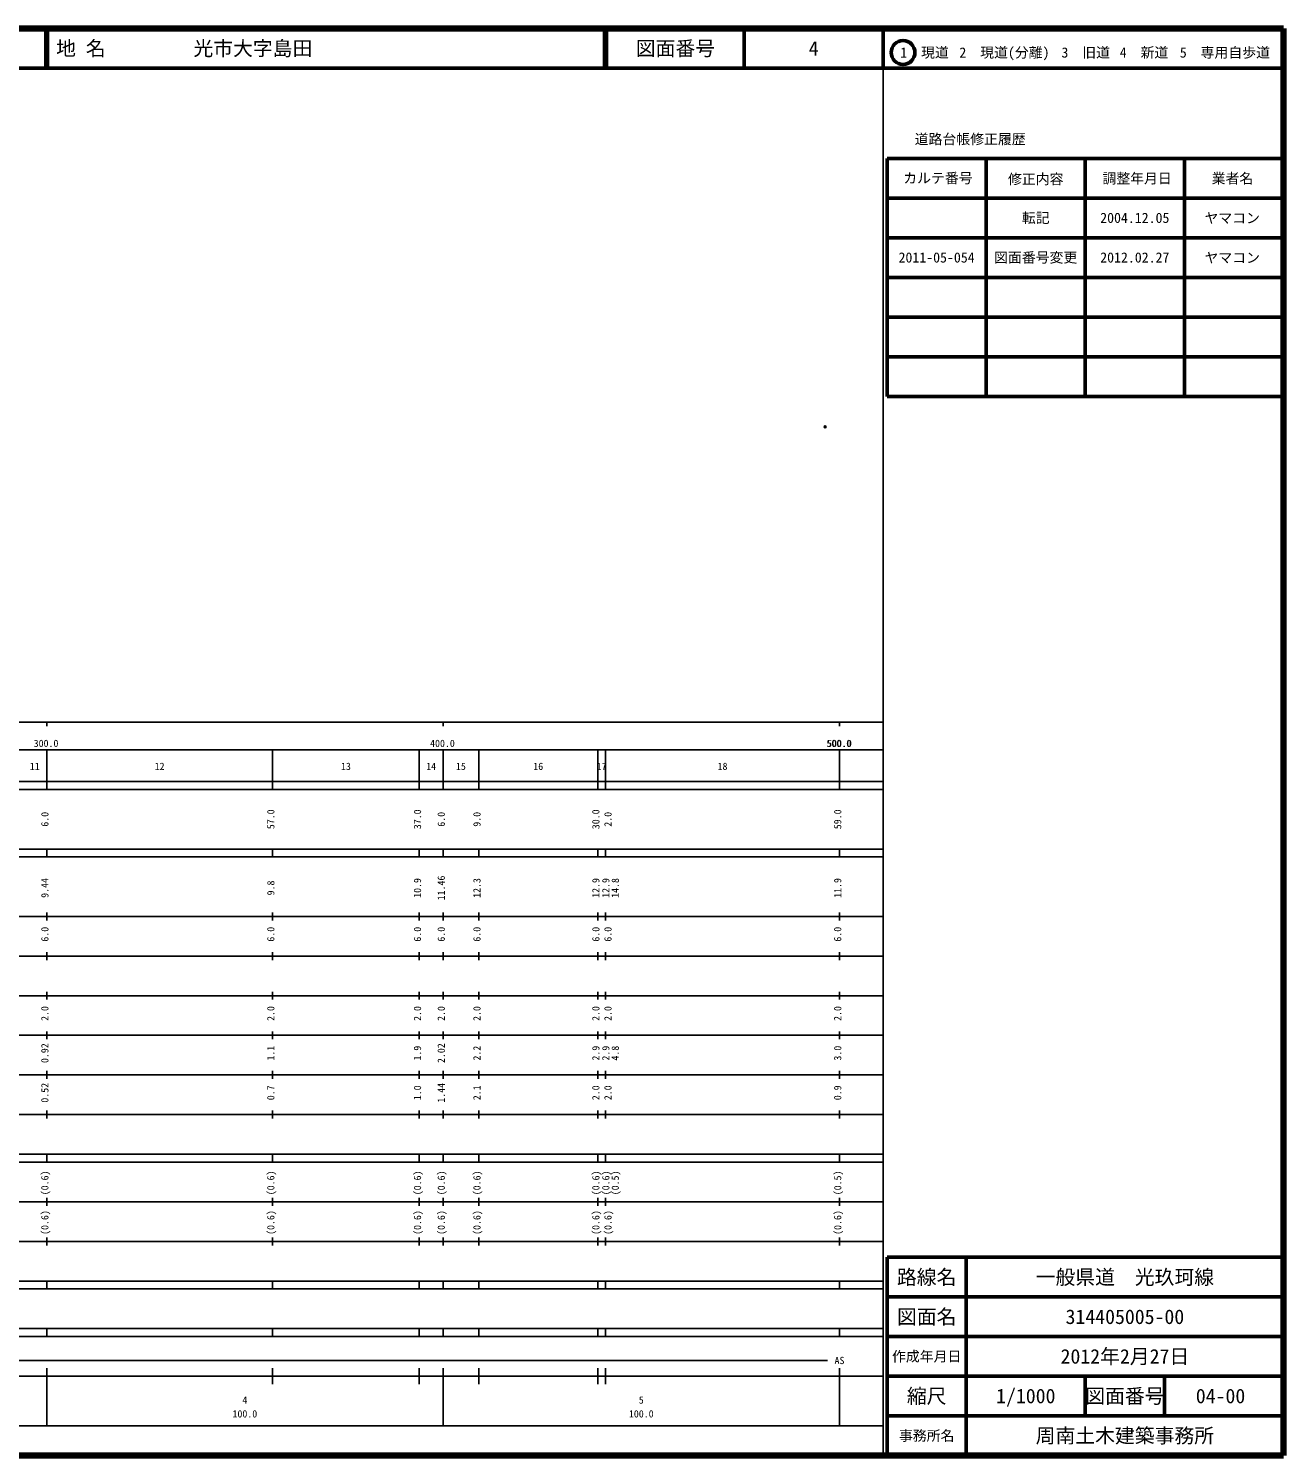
# Model space of a CAD drawing. Units: millimetres on the paper. Extents: x 40 to 680, y 20 to 380.
# Drawn here: x 363.4 to 680, y 20 to 380 of the extents above; entities that cross this region are included whole.
import ezdxf
from ezdxf.enums import TextEntityAlignment as Align

# ---------------------------------------------------------------- set-up
doc = ezdxf.new("R2010")
doc.units = ezdxf.units.MM
doc.header["$PDMODE"] = 32
doc.header["$PDSIZE"] = 0.5
doc.layers.add('M-OTRS', color=6, linetype='Continuous')
doc.layers.add('M-TTL-TXT', color=7, linetype='Continuous')
for name, color, linetype, lineweight in [('M-TTL', 2, 'Continuous', 140), ('M-TTL-BAND', 7, 'Continuous', 25), ('M-TTL-FRAM', 2, 'Continuous', 50), ('M-TTL-LINE', 7, 'Continuous', 50)]:
    doc.layers.add(name, color=color, linetype=linetype, lineweight=lineweight)
doc.styles.add('ＭＳ ゴシック', font='')
doc.styles.get('ＭＳ ゴシック').set_extended_font_data('MS Gothic')

msp = doc.modelspace()

# ---------------------------------------------------------------- linework, layer by layer
at = {"layer": 'M-OTRS'}
msp.add_point((564.375, 279.53), dxfattribs=at)
at = {"layer": 'M-TTL'}
for p, q in [((680, 380), (40, 380)), ((680, 20), (680, 380)), ((40, 20), (680, 20))]:
    msp.add_line(p, q, dxfattribs=at)
at = {"layer": 'M-TTL-BAND'}
for p, q in [((579, 20), (579, 370)), ((40, 205), (579, 205)), ((368, 205), (368, 204)), ((468, 205), (468, 204)), ((568, 205), (568, 204)), ((68, 198), (579, 198)), ((368, 188), (368, 198)), ((425, 188), (425, 198)), ((462, 188), (462, 198)), ((468, 188), (468, 198)), ((477, 188), (477, 198)), ((507, 188), (507, 198)), ((509, 188), (509, 198)), ((568, 188), (568, 198)), ((40, 190), (579, 190)), ((40, 188), (579, 188)), ((40, 173), (579, 173)), ((368, 171), (368, 173)), ((425, 171), (425, 173)), ((462, 171), (462, 173)), ((468, 171), (468, 173)), ((477, 171), (477, 173)), ((507, 171), (507, 173)), ((509, 171), (509, 173)), ((568, 171), (568, 173)), ((40, 171), (579, 171)), ((40, 156), (579, 156)), ((368, 155), (368, 157)), ((425, 155), (425, 157)), ((462, 155), (462, 157)), ((468, 155), (468, 157)), ((477, 155), (477, 157)), ((507, 155), (507, 157)), ((509, 155), (509, 157)), ((568, 155), (568, 157)), ((46, 146), (579, 146)), ((368, 145), (368, 147)), ((425, 145), (425, 147)), ((462, 145), (462, 147)), ((468, 145), (468, 147)), ((477, 145), (477, 147)), ((507, 145), (507, 147)), ((509, 145), (509, 147)), ((568, 145), (568, 147)), ((368, 135), (368, 137)), ((425, 135), (425, 137)), ((462, 135), (462, 137)), ((468, 135), (468, 137)), ((477, 135), (477, 137)), ((507, 135), (507, 137)), ((509, 135), (509, 137)), ((568, 135), (568, 137)), ((52, 136), (579, 136)), ((46, 126), (579, 126)), ((368, 125), (368, 127)), ((425, 125), (425, 127)), ((462, 125), (462, 127)), ((468, 125), (468, 127)), ((477, 125), (477, 127)), ((507, 125), (507, 127)), ((509, 125), (509, 127)), ((568, 125), (568, 127)), ((52, 116), (579, 116)), ((368, 115), (368, 117)), ((425, 115), (425, 117)), ((462, 115), (462, 117)), ((468, 115), (468, 117)), ((477, 115), (477, 117)), ((507, 115), (507, 117)), ((509, 115), (509, 117)), ((568, 115), (568, 117)), ((46, 106), (579, 106)), ((368, 105), (368, 107)), ((425, 105), (425, 107)), ((462, 105), (462, 107)), ((468, 105), (468, 107)), ((477, 105), (477, 107)), ((507, 105), (507, 107)), ((509, 105), (509, 107)), ((568, 105), (568, 107)), ((40, 96), (579, 96)), ((40, 94), (579, 94)), ((368, 94), (368, 96)), ((425, 94), (425, 96)), ((462, 94), (462, 96)), ((468, 94), (468, 96)), ((477, 94), (477, 96)), ((507, 94), (507, 96)), ((509, 94), (509, 96)), ((568, 94), (568, 96)), ((49, 84), (579, 84)), ((368, 83), (368, 85)), ((425, 83), (425, 85)), ((462, 83), (462, 85)), ((468, 83), (468, 85)), ((477, 83), (477, 85)), ((507, 83), (507, 85)), ((509, 83), (509, 85)), ((568, 83), (568, 85)), ((40, 74), (579, 74)), ((368, 73), (368, 75)), ((425, 73), (425, 75)), ((462, 73), (462, 75)), ((468, 73), (468, 75)), ((477, 73), (477, 75)), ((507, 73), (507, 75)), ((509, 73), (509, 75)), ((568, 73), (568, 75)), ((40, 64), (579, 64)), ((40, 62), (579, 62)), ((368, 62), (368, 64)), ((425, 62), (425, 64)), ((462, 62), (462, 64)), ((468, 62), (468, 64)), ((477, 62), (477, 64)), ((507, 62), (507, 64)), ((509, 62), (509, 64)), ((568, 62), (568, 64)), ((40, 52), (579, 52)), ((368, 50), (368, 52)), ((425, 50), (425, 52)), ((462, 50), (462, 52)), ((468, 50), (468, 52)), ((477, 50), (477, 52)), ((507, 50), (507, 52)), ((509, 50), (509, 52)), ((568, 50), (568, 52)), ((40, 50), (579, 50)), ((71, 44), (565, 44)), ((40, 40), (579, 40)), ((368, 27.5), (368, 42)), ((425, 38), (425, 42)), ((462, 38), (462, 42)), ((468, 27.5), (468, 42)), ((477, 38), (477, 42)), ((507, 38), (507, 42)), ((509, 38), (509, 42)), ((568, 27.5), (568, 42)), ((68, 27.5), (579, 27.5))]:
    msp.add_line(p, q, dxfattribs=at)
at = {"layer": 'M-TTL-FRAM'}
for p, q in [((580, 347.197), (580, 287.197)), ((580, 347.197), (680, 347.197)), ((580, 287.197), (680, 287.197)), ((680, 70), (580, 70)), ((580, 70), (580, 20))]:
    msp.add_line(p, q, dxfattribs=at)
at = {"layer": 'M-TTL-LINE'}
for p, q in [((367.75, 380), (367.75, 370)), ((368.25, 380), (368.25, 370)), ((508.747, 380), (508.747, 370)), ((509.247, 380), (509.247, 370)), ((543.997, 380), (543.997, 370)), ((579, 380), (579, 370)), ((40, 370), (680, 370)), ((605, 347.197), (605, 287.197)), ((630, 347.197), (630, 287.197)), ((655, 347.197), (655, 287.197)), ((580, 337.197), (680, 337.197)), ((580, 327.197), (680, 327.197)), ((580, 317.197), (680, 317.197)), ((580, 307.197), (680, 307.197)), ((580, 297.197), (680, 297.197)), ((600, 70), (600, 20)), ((680, 60), (580, 60)), ((680, 50), (580, 50)), ((680, 40), (580, 40)), ((630, 40), (630, 30)), ((650, 40), (650, 30)), ((680, 30), (580, 30))]:
    msp.add_line(p, q, dxfattribs=at)
msp.add_circle((584.031, 373.958), 3, dxfattribs=at)

# ---------------------------------------------------------------- texts
at = {"layer": 'M-TTL-BAND', "style": 'ＭＳ ゴシック'}
for s, p in [('300.0', (367.844, 198.195)), ('400.0', (467.844, 198.195)), ('500.0', (567.844, 198.195)), ('500.0', (568, 198.195)), ('11', (365, 192.405)), ('12', (396.5, 192.405)), ('13', (443.5, 192.405)), ('14', (465, 192.405)), ('15', (472.5, 192.405)), ('16', (492, 192.405)), ('17', (508, 192.405)), ('18', (538.5, 192.405)), ('AS', (568, 42.5)), ('4', (418, 32.523)), ('5', (518, 32.523)), ('100.0', (418, 29.033)), ('100.0', (518, 29.033))]:
    msp.add_text(s, height=1.833, dxfattribs=at).set_placement(p, align=Align.BOTTOM_CENTER)
for s, p in [('6.0', (369, 180.5)), ('57.0', (426, 180.5)), ('37.0', (463, 180.5)), ('6.0', (469, 180.5)), ('9.0', (478, 180.5)), ('30.0', (508, 180.5)), ('2.0', (511.05, 180.5)), ('59.0', (569, 180.5)), ('11.46', (469, 163.174)), ('9.44', (369, 163.174)), ('9.8', (426, 163.174)), ('10.9', (463, 163.174)), ('12.3', (478, 163.174)), ('12.9', (508, 163.174)), ('12.9', (510.517, 163.174)), ('14.8', (512.887, 163.174)), ('11.9', (569, 163.174)), ('6.0', (369, 151.5)), ('6.0', (426, 151.5)), ('6.0', (463, 151.5)), ('6.0', (469, 151.5)), ('6.0', (478, 151.5)), ('6.0', (508, 151.5)), ('6.0', (511.05, 151.5)), ('6.0', (569, 151.5)), ('2.0', (369, 131.5)), ('2.0', (426, 131.5)), ('2.0', (463, 131.5)), ('2.0', (469, 131.5)), ('2.0', (478, 131.5)), ('2.0', (508, 131.5)), ('2.0', (511.05, 131.5)), ('2.0', (569, 131.5)), ('0.92', (369, 121.5)), ('1.1', (426, 121.5)), ('1.9', (463, 121.5)), ('2.02', (469, 121.5)), ('2.2', (478, 121.5)), ('2.9', (508, 121.5)), ('2.9', (510.517, 121.5)), ('4.8', (512.887, 121.5)), ('3.0', (569, 121.5)), ('0.52', (369, 111.5)), ('0.7', (426, 111.5)), ('1.0', (463, 111.5)), ('1.44', (469, 111.5)), ('2.1', (478, 111.5)), ('2.0', (508, 111.5)), ('2.0', (511.05, 111.5)), ('0.9', (569, 111.5)), ('(0.6)', (369, 88.764)), ('(0.6)', (426, 88.764)), ('(0.6)', (463, 88.764)), ('(0.6)', (469, 88.764)), ('(0.6)', (478, 88.764)), ('(0.6)', (508, 88.764)), ('(0.6)', (510.517, 88.764)), ('(0.5)', (512.887, 88.764)), ('(0.5)', (569, 88.764)), ('(0.6)', (369, 78.764)), ('(0.6)', (426, 78.764)), ('(0.6)', (463, 78.764)), ('(0.6)', (469, 78.764)), ('(0.6)', (478, 78.764)), ('(0.6)', (508, 78.764)), ('(0.6)', (511.05, 78.764)), ('(0.6)', (569, 78.764))]:
    msp.add_text(s, height=1.833, rotation=90, dxfattribs=at).set_placement(p, align=Align.BOTTOM_CENTER)
at = {"layer": 'M-TTL-TXT', "style": 'ＭＳ ゴシック'}
for s, p in [('地 名', (370.38, 375)), ('光市大字島田', (405.024, 375))]:
    msp.add_text(s, height=3.666, dxfattribs=at).set_placement(p, align=Align.MIDDLE_LEFT)
for s, height, p in [('図面番号', 3.666, (526.622, 375)), ('4', 3.666, (561.497, 375)), ('1\u3000現道', 2.566, (589.448, 373.958)), ('2\u3000現道(分離)', 2.566, (609.619, 373.958)), ('3\u3000旧道', 2.566, (630.121, 373.958)), ('4\u3000新道', 2.566, (644.824, 373.958)), ('5\u3000専用自歩道', 2.566, (665.228, 373.958)), ('道路台帳修正履歴', 2.566, (600.968, 352.113)), ('カルテ番号', 2.566, (592.839, 342.277)), ('修正内容', 2.566, (617.509, 342.023)), ('調整年月日', 2.566, (643.089, 342.197)), ('業者名', 2.566, (667.134, 342.197)), ('転記', 2.566, (617.5, 332.245)), ('2004.12.05', 2.566, (642.5, 332.245)), ('ヤマコン', 2.566, (667.077, 332.189)), ('2011-05-054', 2.566, (592.5, 322.245)), ('図面番号変更', 2.566, (617.5, 322.245)), ('2012.02.27', 2.566, (642.5, 322.245)), ('ヤマコン', 2.566, (667.077, 322.189)), ('路線名', 3.666, (590, 65)), ('路線名', 3.666, (590, 65)), ('一般県道\u3000光玖珂線', 3.666, (640, 65)), ('図面名', 3.666, (590, 55)), ('図面名', 3.666, (590, 55)), ('314405005-00', 3.666, (640, 55)), ('2012年2月27日', 3.666, (640, 45)), ('作成年月日', 2.566, (590, 45)), ('作成年月日', 2.566, (590, 45)), ('縮尺', 3.666, (590, 35)), ('縮尺', 3.666, (590, 35)), ('1/1000', 3.666, (615, 35)), ('図面番号', 3.666, (640, 35)), ('図面番号', 3.666, (640, 35)), ('04-00', 3.666, (664.125, 35)), ('事務所名', 2.566, (590, 25)), ('事務所名', 2.566, (590, 25)), ('周南土木建築事務所', 3.666, (640, 25))]:
    msp.add_text(s, height=height, dxfattribs=at).set_placement(p, align=Align.MIDDLE_CENTER)

doc.saveas('drawing.dxf')
